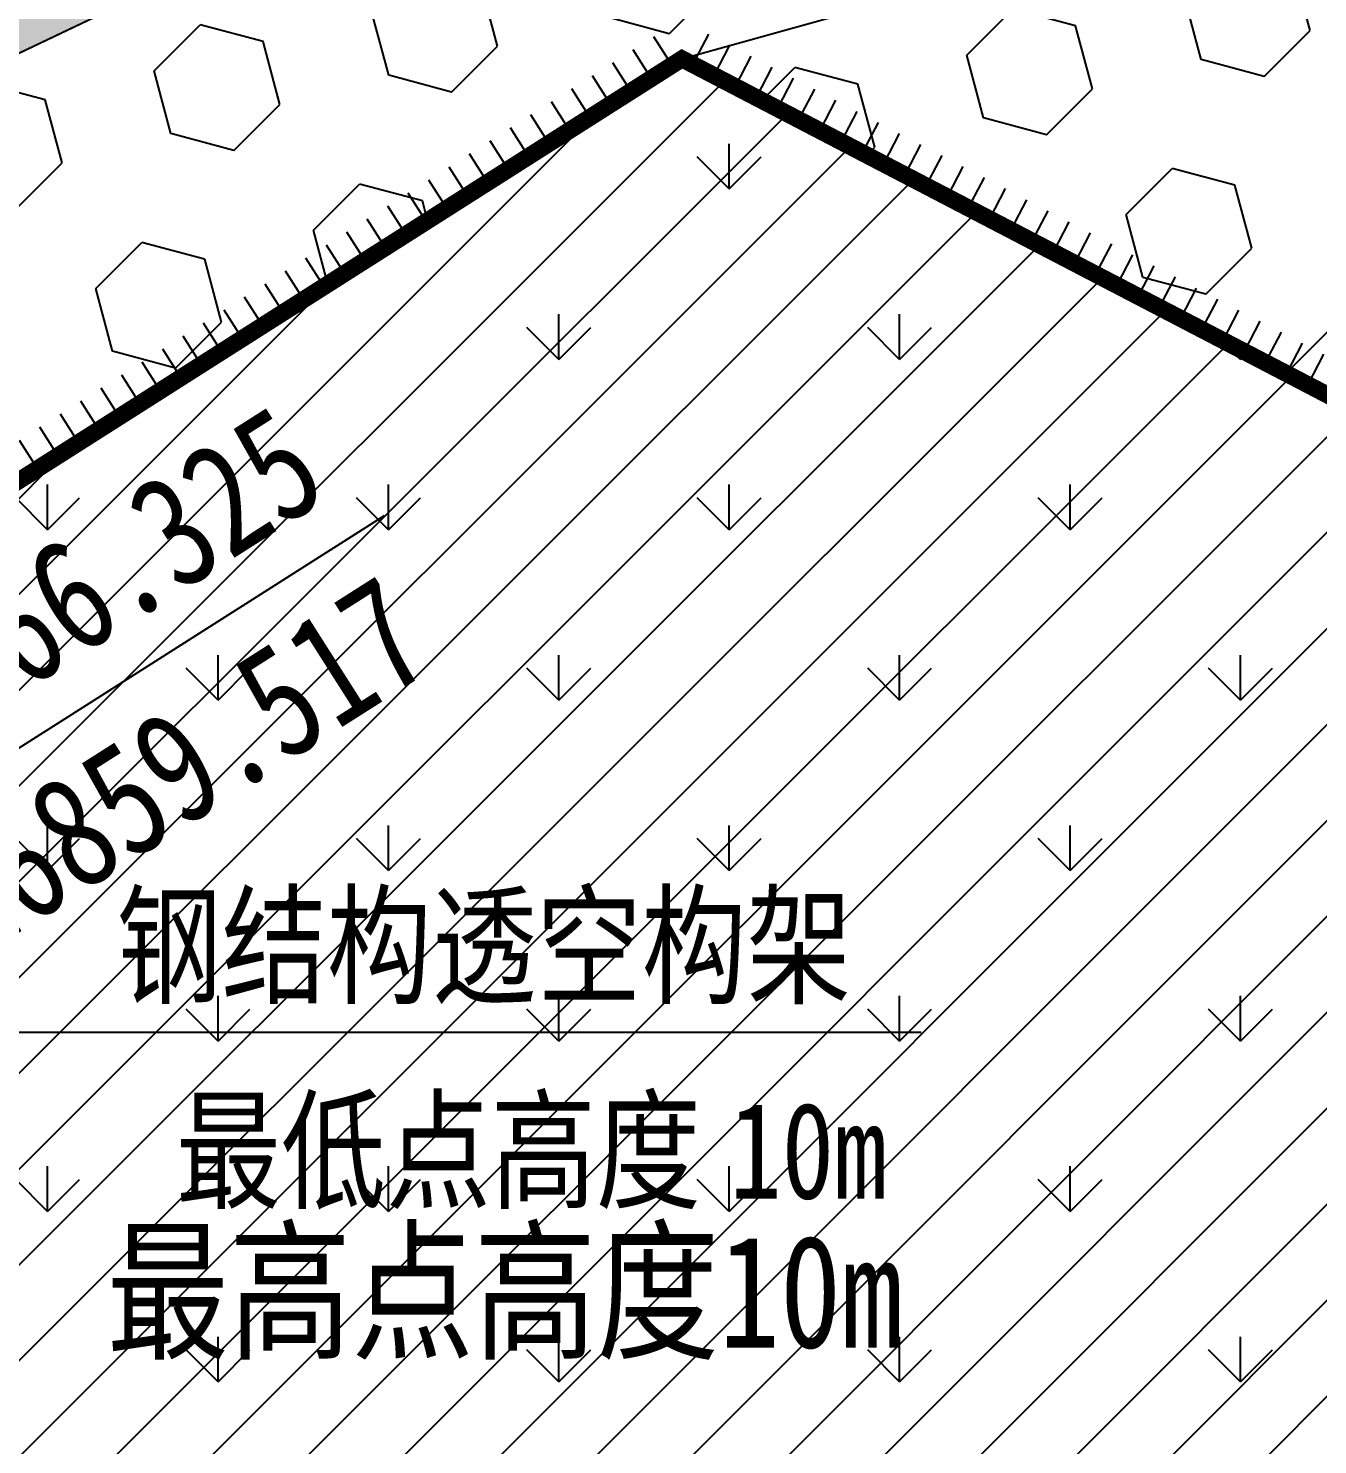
# Model space of a CAD drawing. Extents: x 1977 to 1034874806, y 3985 to 587211952.
# Drawn here: x 516873512 to 516888612, y 293463868 to 293480453 of the extents above; entities that cross this region are included whole.
import ezdxf

# ---------------------------------------------------------------- set-up
doc = ezdxf.new("R2010")
doc.units = 0
doc.header["$LTSCALE"] = 10
doc.header["$MEASUREMENT"] = 0
doc.linetypes.add('DASH', pattern=[0.35, 0.25, -0.1])
for name, color, linetype in [('01-标注_尺寸', 3, 'Continuous'), ('01-标注_符号2', 200, 'Continuous'), ('M-建筑 地下室轮廓', 120, 'DASH'), ('M-建筑 坐标', 3, 'Continuous'), ('M-用地 代征绿地', 126, 'Continuous'), ('M-用地 代征道路', 216, 'Continuous'), ('M-绿化 填充 0.2覆土', 97, 'Continuous'), ('M-绿化 填充 实土104', 126, 'Continuous'), ('SPACE', 7, 'Continuous'), ('SPACE_HATCH', 8, 'Continuous')]:
    doc.layers.add(name, color=color, linetype=linetype)
doc.styles.add('-黑体', font='simhei.ttf', dxfattribs={"width": 0.8})
doc.styles.add('黑体', font='simhei.ttf', dxfattribs={"width": 0.8})
doc.styles.add('黑体_T3', font='simhei.ttf', dxfattribs={"width": 0.8})
doc.dimstyles.new('_TCH_ARCH&&550', dxfattribs={"dimtxt": 1925, "dimasz": 550, "dimexe": 1375, "dimexo": 0, "dimgap": 550, "dimtad": 1, "dimlfac": 0.001, "dimzin": 0, "dimdsep": 46, "dimtxsty": '黑体_T3', "dimblk": 'ARCHTICK', "dimcen": 0.09, "dimclrt": 7, "dimazin": 2, "dimtfac": 1, "dimtix": 1, "dimtmove": 2, "dimatfit": 3, "dimfxl": 0, "dimtolj": 1, "dimtzin": 0, "dimarcsym": 0})
pattern_1 = [(45, (0, 0), (-561.2660075668219, 561.266007566822), [])]

# ---------------------------------------------------------------- blocks, each defined once
blk = doc.blocks.new('_ArchTick')
at = {"color": 0, "linetype": 'ByBlock', "const_width": 0.4}
blk.add_lwpolyline([(-0.5, -0.5), (0.5, 0.5)], dxfattribs=at)
blk = doc.blocks.new('*D404')
at = {"layer": '01-标注_尺寸', "color": 0, "lineweight": -2, "transparency": 16777216}
for p, q in [((516876435.3583205, 293457722.1453446), (516881430.542249, 293459585.7072827)), ((516880142.2747748, 293459105.0911001), (516879950.0283018, 293459620.3980898)), ((516876641.7347797, 293457168.9636389), (516881636.9187081, 293459032.5255769)), ((516880142.2747748, 293459105.0911001), (516880348.651234, 293458551.9093944)), ((516880348.651234, 293458551.9093944), (516880540.897707, 293458036.6024047))]:
    blk.add_line(p, q, dxfattribs=at)
at = {"layer": 'Defpoints', "color": 0, "transparency": 16777216}
for p in [(516880348.651234, 293458551.9093944), (516876435.3583205, 293457722.1453446), (516876641.7347797, 293457168.9636389)]:
    blk.add_point(p, dxfattribs=at)
at = {"layer": '01-标注_尺寸', "color": 0, "lineweight": -2, "transparency": 16777216, "xscale": 550, "yscale": 550, "zscale": 550}
for p, rotation in [((516880142.2747748, 293459105.0911001), 290.4591234553913), ((516880348.651234, 293458551.9093944), 110.4591234553913)]:
    blk.add_blockref('_ArchTick', p, dxfattribs=dict(at, rotation=rotation))
at = {"layer": '01-标注_尺寸', "color": 7, "transparency": 16777216, "insert": (516880825.4254996, 293461601.0674843), "char_height": 1925, "attachment_point": 5, "rotation": 290.45912345539136, "style": '黑体_T3'}
blk.add_mtext('\\A1;0.59', dxfattribs=at)
blk = doc.blocks.new('$LinePat$饰面砖')
at = {"color": 0}
for p, q in [((35, 0), (35, -100)), ((0, -100), (70, -100))]:
    blk.add_line(p, q, dxfattribs=at)

msp = doc.modelspace()

# ---------------------------------------------------------------- hatches: boundary and pattern name
at = {"layer": 'M-用地 代征绿地'}
h = msp.add_hatch(dxfattribs=at)
h.set_pattern_fill('普通砖', color=256, scale=500)
h.set_pattern_definition([(45, (5.364418029785156e-07, 897.5567491059301), (-883.8838300365748, 883.883830036575), [])])
h.paths.add_polyline_path([(517108949.4738886, 293584566.12585), (516934370.473893, 293583962.12585, 0.0374860606277796), (516891827.4738886, 293580619.12585, 0.03748490662940623), (516850261.4738886, 293570963.12585), (516833056.4738886, 293559606.12585), (516819246.4738886, 293553754.12585), (516805770.4738886, 293547171.12585), (516801837.4738886, 293531335.12585, -0.06489418597320953), (516865813.4738886, 293557783.12585, -0.0648428666169169), (516934428.4738873, 293566962.12585), (517119045.4738886, 293567601.12585), (517119567.7450143, 293474751.0862261, 0.4125670460722625), (517125567.6500984, 293468784.835022), (517128567.8982193, 293468784.835022, 0.04329282612153178), (517129601.1019961, 293468874.463633), (517129061.4738886, 293564635.12585)])
at = {"layer": 'M-用地 代征道路', "linetype": 'Continuous'}
h = msp.add_hatch(dxfattribs=at)
h.set_pattern_fill('ANSI31', color=256, scale=2000, angle=45)
h.set_pattern_definition([(90, (5.364418029785156e-07, -8.940696716308594e-07), (-3175, 6.821210263296962e-13), [])])
h.paths.add_polyline_path([(516805773.0000005, 293547165.9999991), (516819249.0000005, 293553748.9999991), (516833059.0000005, 293559600.9999991), (516850264.0000005, 293570957.9999991, -0.03748490662940613), (516891830.0000005, 293580613.9999991, -0.03748606062518316), (516934373.000002, 293583956.9999991), (517108952.0000005, 293584560.9999991), (517129064.0000005, 293564629.9999991), (517129758.0000005, 293441474.9999991), (517124870.0000005, 293421446.9999991), (517125067.0000005, 293386447.9999991), (517120118.0000005, 293377369.9999991), (517113257.0000005, 293364785.9999991), (516977085.0000005, 293278101.9999991), (516956377.0000005, 293282700.9999991), (516937582.0000005, 293312226.9999991), (516922624.0000005, 293326412.9999991), (516799129.0000005, 293520413.9999991), (516801840.0000005, 293531329.9999991)], flags=16)
edge = h.paths.add_edge_path()
edge.add_line((517148867.0000005, 293599698.9999991), (516934315.3290611, 293598955.9803599))
edge.add_arc((516935357.1341338, 293298946.8746312), 300010.9145980633, 90.19896327367037, 106.3380198189794)
edge.add_arc((516935363.7905613, 293298956.2722516), 300003.7690770355, 106.3397446327378, 122.480048359494)
edge.add_line((516774260.0000024, 293552033.0000004), (516760762.0000005, 293543440.9999991))
edge.add_line((516760762.0000005, 293543440.9999991), (516959452.0000005, 293231314.9999991))
edge.add_line((516959452.0000005, 293231314.9999991), (517150257.0000005, 293352775.9999991))
edge.add_line((517150257.0000005, 293352775.9999991), (517148867.0000005, 293599698.9999991))
h.paths.add_polyline_path([(516983988.0000005, 293276569.999999), (516977085.0000005, 293278101.9999991), (517113257.0000005, 293364785.9999991), (517108308.0000005, 293355707.9999991), (517078783.0000005, 293336912.9999991), (517064596.0000005, 293321954.9999992), (517033070.0000005, 293301886.9999991), (517013514.0000007, 293295364.9999992)])
at = {"layer": 'M-绿化 填充 0.2覆土'}
h = msp.add_hatch(dxfattribs=at)
h.set_pattern_fill('HEX', color=256, scale=800, angle=45)
h.set_pattern_definition([(45, (517055335.4446935, 293344865.7831461), (-933.2553690019039, 933.2553690019041), [762, -1524]), (165, (517055335.4446935, 293344865.7831461), (-341.5951732729175, -1274.850542274821), [762, -1524]), (105, (517055874.2600608, 293345404.5985134), (-1274.850542274821, -341.595173272917), [762, -1524])])
h.paths.add_polyline_path([(516929108.860943, 293455138.4293203), (516941419.9365612, 293461566.8412952), (516939151.6311547, 293462849.7868321), (516942117.1977516, 293468546.8843693), (516897640.1799669, 293491700.1679962), (516862856.9577619, 293475145.1839177, 0.03067195919542069), (516861677.3181407, 293474492.2235571), (516856455.8750296, 293471168.4510267), (516857223.6855791, 293469961.7126732), (516860007.0581194, 293471732.9318341), (516861564.9282266, 293469286.5028889), (516861510.3450565, 293469252.4501446), (516858782.8296829, 293467510.2981029), (516859531.2171252, 293466333.7135959), (516865527.1530264, 293470147.6561309), (516881167.2081652, 293480095.790576)])
at = {"layer": 'M-绿化 填充 实土104'}
h = msp.add_hatch(dxfattribs=at)
h.set_pattern_fill('GRASS', color=256, scale=1000)
h.set_pattern_definition([(90, (517087751.5588478, 293224887.3847584), (-1995.59095, 1995.59095), [529.16132, -3462.0203]), (45, (517087751.5588478, 293224887.3847584), (-1995.592310163021, 1995.592310163021), [529.16132, -2293.0323]), (135, (517087751.5588478, 293224887.3847584), (-1995.592310163021, -1995.592310163021), [529.16132, -2293.0323])])
h.paths.add_polyline_path([(516904411.8521023, 293554859.6745288), (516906626.1106155, 293553707.0045692), (516914822.7602444, 293558764.7647243, -0.1337552651021173), (516927458.2543333, 293562372.4505495), (516993010.4796155, 293563171.4309415, -0.07490227800532384), (516998745.631646, 293562493.8804093), (517001189.099744, 293567187.7356167), (516934437.7420107, 293566957.0233863, 0.06484918174548923), (516865815.9999999, 293557777.999999, 0.06489418597267553), (516801840.0000005, 293531329.9999991), (516799129.0000005, 293520413.9999992), (516831924.8687207, 293468894.2517234, 0.2395148962495549), (516836450.1601829, 293469109.350596), (516838044.0927892, 293470116.8245724), (516818252.8416649, 293501231.64686), (516817746.5769307, 293500909.6281976), (516803953.4442257, 293522594.6343121), (516807256.2191106, 293524695.4228497), (516808249.7729117, 293528882.842122), (516819978.2391098, 293536342.9413602), (516822554.388454, 293532292.8235156), (516821963.7462639, 293531917.135076), (516824831.0857452, 293527409.2197597), (516824827.4770077, 293526913.5525571, -0.1795361481436481), (516831122.9292986, 293533162.6180698), (516835332.0884528, 293541271.1136908, -0.1879278583672599), (516845709.7710767, 293550360.3534529), (516847378.2200506, 293550958.6966018, -0.2099432465830809), (516862626.9673198, 293549949.4390179), (516874374.7925718, 293543833.908276, 0.2617477248888367), (516891023.8433346, 293544367.5814074), (516902441.5146462, 293551074.6899994)])
h.paths.add_polyline_path([(517024123.0186958, 293553139.278419, 0.07137448395796248), (517026977.2947259, 293554410.4913545), (517043842.1001464, 293565019.2749382, -0.07849511982928316), (517049291.9292263, 293567354.5589118), (517001189.099744, 293567187.7356167), (517000324.9683413, 293565527.7579733)])
h = msp.add_hatch(dxfattribs=at)
h.set_pattern_fill('GRASS', color=256, scale=1000)
h.set_pattern_definition([(90, (517055335.4446935, 293344865.7831461), (-1995.59095, 1995.59095), [529.16132, -3462.0203]), (45, (517055335.4446935, 293344865.7831461), (-1995.592310163021, 1995.592310163021), [529.16132, -2293.0323]), (135, (517055335.4446935, 293344865.7831461), (-1995.592310163021, -1995.592310163021), [529.16132, -2293.0323])])
h.paths.add_polyline_path([(516865353.2082996, 293470037.0119874), (516872018.8948382, 293459557.4888479), (516873225.149489, 293456486.4224406), (516890227.6016132, 293463164.6521592), (516924393.7730093, 293409449.9775102), (516947534.5954401, 293402135.5495216), (516951822.4161803, 293404829.5550095), (516951822.4161803, 293441195.3279055), (516928116.8819689, 293454620.4526858), (516929108.860943, 293455138.4293203), (516881166.7743682, 293480095.5146517)])
at = {"layer": 'SPACE_HATCH'}
h = msp.add_hatch(dxfattribs=at)
h.set_pattern_fill('ANSI31', color=256, scale=500, style=0)
h.set_pattern_definition(pattern_1)
h.paths.add_polyline_path([(516927458.2543334, 293562372.4505495), (516993010.4796155, 293563171.4309415, -0.07490227800530427), (516998745.631646, 293562493.8804093), (517001189.099744, 293567187.7356167), (516934436.4214983, 293566957.018819, 0.06484794483848022), (516865816.0000005, 293557777.9999991, 0.06489418597319507), (516801840.0000005, 293531329.9999991), (516799129.0000005, 293520413.9999992), (516831924.8687207, 293468894.2517234, 0.239514896248998), (516836450.1601829, 293469109.350596), (516838044.0927892, 293470116.8245724), (516818252.8416649, 293501231.64686), (516817746.5769307, 293500909.6281976), (516803953.4442257, 293522594.6343121), (516807256.2191106, 293524695.4228497), (516808249.7729117, 293528882.842122), (516819978.2391098, 293536342.9413602), (516822554.388454, 293532292.8235156), (516821963.7462639, 293531917.135076), (516824831.0857452, 293527409.2197597), (516824827.4770077, 293526913.5525571, -0.1795361481433322), (516831122.9292986, 293533162.6180698), (516835332.0884528, 293541271.1136908, -0.1879278583672645), (516845709.7710767, 293550360.3534529), (516847378.2200506, 293550958.6966018, -0.2099432465826195), (516862626.9673198, 293549949.4390179), (516874374.8060679, 293543833.9012504, 0.2617474858044395), (516891023.8433346, 293544367.5814074), (516902441.5146462, 293551074.6899994), (516904411.8521023, 293554859.6745288), (516906626.1106155, 293553707.0045692), (516914822.7602444, 293558764.7647242, -0.1337552651034465)])
h = msp.add_hatch(dxfattribs=at)
h.set_pattern_fill('ANGLE', color=256, scale=200, style=0)
h.set_pattern_definition([(0, (0, 0), (0, 698.5), [508, -190.5]), (90, (0, 0), (-698.5, 4.277078946022131e-14), [508, -190.5])])
h.paths.add_polyline_path([(516897640.1799669, 293491700.1679962), (516896528.8385814, 293492278.6960447), (516860156.6956321, 293474967.487312, -0.03691973909678761), (516857792.0677128, 293473204.4129468), (516850264.5648402, 293468412.6392752, 0.09096555895099226), (516847884.3792516, 293466202.7813907), (516847477.3029607, 293465609.1058241, 0.01017308214394496), (516847334.8594161, 293465362.2597729), (516858329.0664576, 293472360.829905, 0.03527962987462944), (516860707.6917822, 293474122.2461231)])
h = msp.add_hatch(dxfattribs=at)
h.set_pattern_fill('ANSI31', color=256, scale=500, style=0)
h.set_pattern_definition(pattern_1)
h.paths.add_polyline_path([(516865353.2082996, 293470037.0119874), (516872018.8948382, 293459557.4888479), (516873225.149489, 293456486.4224406), (516890227.6016132, 293463164.6521592), (516924393.7730093, 293409449.9775102), (516947534.5954401, 293402135.5495216), (516951822.4161803, 293404829.5550095), (516951822.4161803, 293441195.3279055), (516928116.8819689, 293454620.4526858), (516929108.860943, 293455138.4293203), (516881166.7743682, 293480095.5146517)])

# ---------------------------------------------------------------- linework, layer by layer
at = {"layer": '01-标注_符号2'}
msp.add_line((516873297.2149476, 293468699.188558), (516883969.6777555, 293468699.188558), dxfattribs=at)
at = {"layer": 'M-建筑 地下室轮廓', "color": 5, "ltscale": 1.25, "const_width": 200, "flags": 128}
msp.add_lwpolyline([(517078822.7153697, 293454655.043418), (517061322.7265563, 293454655.0434221), (517061322.726487, 293495155.0413448), (517044333.8473822, 293495155.0413157), (516991396.7257563, 293522712.3788781), (516959674.5812705, 293461774.7423196), (516962925.4826212, 293460082.43694), (516957292.1556343, 293449260.902561), (516941354.3550842, 293457557.5929767), (516932900.7215059, 293453164.6981233), (516881167.5069034, 293480095.3209869), (516859531.8448948, 293466333.5744758), (516855211.4278414, 293473125.9596595), (516841795.4123853, 293464592.4651068), (516806254.0933536, 293520469.0913252), (516808283.5191748, 293529022.2836819), (516820009.5747326, 293536480.8492712), (516822693.0635856, 293532261.9764863), (516820499.2497375, 293530866.5622827), (516824155.4199067, 293525118.4738171, -0.4815319947310164), (516842602.8223377, 293532695.9845725), (516843127.671582, 293532422.7651878), (516848068.3125781, 293541913.6426257), (516885455.8017035, 293522450.9361167), (516891042.9754314, 293533183.759232), (516906343.9028854, 293525218.5958472), (516917933.7933307, 293547482.5591698), (516970622.21987, 293520054.66843), (516987799.2910907, 293553051.4837078), (517035254.3728598, 293528347.9171519), (517040841.533698, 293539080.7469169), (517046074.8968065, 293536356.4289083), (517057664.7793567, 293558620.4026932), (517090439.8386371, 293541558.7786388), (517090926.723677, 293542494.0758373, -0.4517382542377485), (517090710.2660825, 293562452.4178339), (517095795.6657672, 293556804.5235319, 0.5238141250600382), (517096985.2427286, 293547508.729849), (517114251.0479327, 293538520.7152445), (517112054.3397312, 293529912.3911588), (517100522.7155502, 293507760.3602595), (517100522.7155476, 293500055.0412626), (517108922.7152988, 293500055.041268), (517108922.7152926, 293482455.0412626), (517083722.2982041, 293482455.0412722), (517083722.2981974, 293463905.0414142), (517078822.7153729, 293463905.0414142), (517078822.7153697, 293454655.0437991)], format="xyb", dxfattribs=at)
at = {"layer": 'M-建筑 坐标'}
for p, q in [((516881167.5069034, 293480095.3209869), (516888604.3259646, 293482172.3375487)), ((516869338.2614873, 293469440.7274767), (516877683.0138444, 293474748.5552006))]:
    msp.add_line(p, q, dxfattribs=at)
at = {"layer": 'M-绿化 填充 0.2覆土'}
msp.add_lwpolyline([(516897640.1799669, 293491700.1679962), (516942117.1977516, 293468546.8843693), (516939151.6311547, 293462849.7868321), (516941419.9365612, 293461566.8412952), (516929108.860943, 293455138.4293203), (516881167.2081652, 293480095.790576), (516865527.1530264, 293470147.6561309), (516859531.2171252, 293466333.7135959), (516858782.8296829, 293467510.2981029), (516861510.3450565, 293469252.4501446), (516861564.9282266, 293469286.5028889), (516860007.0581194, 293471732.9318341), (516857223.6855791, 293469961.7126732), (516856455.8750296, 293471168.4510267), (516861677.2727782, 293474492.1946808, -0.03067328896630632), (516862856.961989, 293475145.1859295), (516897640.1799669, 293491700.1679962)], format="xyb", dxfattribs=at)
at = {"layer": 'M-绿化 填充 实土104'}
msp.add_lwpolyline([(516865353.2082996, 293470037.0119874), (516865353.2082996, 293470037.0119874), (516872018.8948382, 293459557.4888479), (516873225.149489, 293456486.4224406), (516890227.6016132, 293463164.6521592), (516924393.7730093, 293409449.9775102), (516947534.5954401, 293402135.5495216), (516947534.5954401, 293402135.5495216), (516951822.4161803, 293404829.5550095), (516951822.4161803, 293441195.3279055), (516928116.8819689, 293454620.4526858), (516929108.860943, 293455138.4293203), (516881166.7743682, 293480095.5146517), (516865353.2082996, 293470037.0119874)], dxfattribs=at)
at = {"layer": 'SPACE'}
msp.add_lwpolyline([(516897640.1799669, 293491700.1679962), (516896528.8385814, 293492278.6960447), (516860156.6956321, 293474967.487312, -0.03691973909678761), (516857792.0677128, 293473204.4129468), (516850264.5648402, 293468412.6392752, 0.09096555895099226), (516847884.3792516, 293466202.7813907), (516847477.3029607, 293465609.1058241, 0.01017308214394496), (516847334.8594161, 293465362.2597729), (516858329.0664576, 293472360.829905, 0.03527962987462944), (516860707.6917822, 293474122.2461231)], format="xyb", close=True, dxfattribs=at)

# ---------------------------------------------------------------- block references
at = {"yscale": 4, "zscale": 4}
for p, xscale, rotation in [((516880712.9174773, 293480280.8812101), 4.056704498398749, 32.46082490177366), ((516881351.909525, 293480450.5939125), 4.000659404516232, 332.4996908012798), ((516880473.3159204, 293480128.4683966), 4.056704498398749, 32.46082490177366), ((516881600.3128034, 293480321.2816468), 4.000659404516232, 332.4996908012798), ((516880233.7143635, 293479976.0555832), 4.056704498398749, 32.46082490177366), ((516881848.7160818, 293480191.969381), 4.000659404516232, 332.4996908012798), ((516879994.1128065, 293479823.6427697), 4.056704498398749, 32.46082490177366), ((516882097.1193602, 293480062.6571153), 4.000659404516232, 332.4996908012798), ((516882345.5226386, 293479933.3448495), 4.000659404516232, 332.4996908012798), ((516879754.5112496, 293479671.2299562), 4.056704498398749, 32.46082490177366), ((516882593.925917, 293479804.0325837), 4.000659404516232, 332.4996908012798), ((516879514.9096926, 293479518.8171427), 4.056704498398749, 32.46082490177366), ((516882842.3291953, 293479674.720318), 4.000659404516232, 332.4996908012798), ((516879275.3081357, 293479366.4043292), 4.056704498398749, 32.46082490177366), ((516883090.7324737, 293479545.4080522), 4.000659404516232, 332.4996908012798), ((516883339.1357521, 293479416.0957865), 4.000659404516232, 332.4996908012798), ((516879035.7065787, 293479213.9915158), 4.056704498398749, 32.46082490177366), ((516883587.5390305, 293479286.7835207), 4.000659404516232, 332.4996908012798), ((516878796.1050218, 293479061.5787023), 4.056704498398749, 32.46082490177366), ((516883835.9423088, 293479157.4712549), 4.000659404516232, 332.4996908012798), ((516878316.9019079, 293478756.7530754), 4.056704498398749, 32.46082490177366), ((516878556.5034649, 293478909.1658888), 4.056704498398749, 32.46082490177366), ((516884084.3455873, 293479028.1589891), 4.000659404516232, 332.4996908012798), ((516878077.300351, 293478604.3402619), 4.056704498398749, 32.46082490177366), ((516884332.7488656, 293478898.8467234), 4.000659404516232, 332.4996908012798), ((516884581.152144, 293478769.5344576), 4.000659404516232, 332.4996908012798), ((516877837.6987941, 293478451.9274485), 4.056704498398749, 32.46082490177366), ((516884829.5554224, 293478640.2221919), 4.000659404516232, 332.4996908012798), ((516877598.0972371, 293478299.514635), 4.056704498398749, 32.46082490177366), ((516885077.9587008, 293478510.9099261), 4.000659404516232, 332.4996908012798), ((516877358.4956802, 293478147.1018215), 4.056704498398749, 32.46082490177366), ((516885326.3619791, 293478381.5976603), 4.000659404516232, 332.4996908012798), ((516885574.7652575, 293478252.2853945), 4.000659404516232, 332.4996908012798), ((516877118.8941233, 293477994.689008), 4.056704498398749, 32.46082490177366), ((516885823.1685359, 293478122.9731288), 4.000659404516232, 332.4996908012798), ((516876879.2925663, 293477842.2761946), 4.056704498398749, 32.46082490177366), ((516886071.5718143, 293477993.660863), 4.000659404516232, 332.4996908012798), ((516876639.6910093, 293477689.8633811), 4.056704498398749, 32.46082490177366), ((516886319.9750926, 293477864.3485973), 4.000659404516232, 332.4996908012798), ((516876400.0894524, 293477537.4505676), 4.056704498398749, 32.46082490177366), ((516886568.3783711, 293477735.0363315), 4.000659404516232, 332.4996908012798), ((516886816.7816494, 293477605.7240657), 4.000659404516232, 332.4996908012798), ((516876160.4878955, 293477385.0377541), 4.056704498398749, 32.46082490177366), ((516887065.1849278, 293477476.4118), 4.000659404516232, 332.4996908012798), ((516875920.8863385, 293477232.6249406), 4.056704498398749, 32.46082490177366), ((516887313.5882062, 293477347.0995342), 4.000659404516232, 332.4996908012798), ((516875681.2847816, 293477080.2121272), 4.056704498398749, 32.46082490177366), ((516887561.9914846, 293477217.7872685), 4.000659404516232, 332.4996908012798), ((516887810.3947629, 293477088.4750027), 4.000659404516232, 332.4996908012798), ((516875202.0816677, 293476775.3865002), 4.056704498398749, 32.46082490177366), ((516875441.6832247, 293476927.7993137), 4.056704498398749, 32.46082490177366), ((516888058.7980413, 293476959.162737), 4.000659404516232, 332.4996908012798), ((516874962.4801108, 293476622.9736868), 4.056704498398749, 32.46082490177366), ((516888307.2013198, 293476829.8504712), 4.000659404516232, 332.4996908012798), ((516874722.8785539, 293476470.5608733), 4.056704498398749, 32.46082490177366), ((516888555.6045981, 293476700.5382054), 4.000659404516232, 332.4996908012798), ((516874483.2769969, 293476318.1480598), 4.056704498398749, 32.46082490177366), ((516874243.67544, 293476165.7352464), 4.056704498398749, 32.46082490177366), ((516874004.0738831, 293476013.3224329), 4.056704498398749, 32.46082490177366), ((516873764.4723261, 293475860.9096194), 4.056704498398749, 32.46082490177366), ((516873524.8707691, 293475708.496806), 4.056704498398749, 32.46082490177366), ((516873285.2692122, 293475556.0839925), 4.056704498398749, 32.46082490177366)]:
    msp.add_blockref('$LinePat$饰面砖', p, dxfattribs=dict(at, xscale=xscale, rotation=rotation))

# ---------------------------------------------------------------- texts
at = {"layer": '01-标注_符号2', "color": 7, "style": '黑体', "width": 0.8}
for s, p in [('钢结构透空构架', (516874547.5258568, 293469149.188558)), ('最低点高度', (516875241.1967429, 293466749.188558)), ('10m', (516881722.2094011, 293466749.188558))]:
    msp.add_text(s, height=1126.582278481013, dxfattribs=at).set_placement(p)
at = {"layer": '01-标注_符号2', "style": '黑体', "width": 0.8}
msp.add_text('最高点高度10m', height=1314.345991561182, dxfattribs=at).set_placement((516874429.1501158, 293465004.7325056))
at = {"layer": 'M-建筑 坐标', "color": 0, "style": '-黑体', "width": 0.8}
for s, p in [('X=293466.325', (516869835.0462975, 293470378.9203785)), ('Y=516859.517', (516871076.1223146, 293468383.7247263))]:
    msp.add_text(s, height=1314.345991561182, rotation=32.45912345226726, dxfattribs=at).set_placement(p)

# ---------------------------------------------------------------- dimensions: what is measured, and where the dimension line sits
at = {"layer": '01-标注_尺寸'}
dim = msp.add_linear_dim(base=(516880348.651234, 293458551.9093944), p1=(516876435.3583207, 293457722.1453446), p2=(516876641.7347797, 293457168.963639), angle=290.45912345199383, dimstyle='_TCH_ARCH&&550', dxfattribs=at)
dim.commit()
dim.dimension.update_dxf_attribs({"geometry": '*D404', "text_midpoint": (516880825.4254996, 293461601.0674843), "dimtype": 129})

doc.saveas('drawing.dxf')
